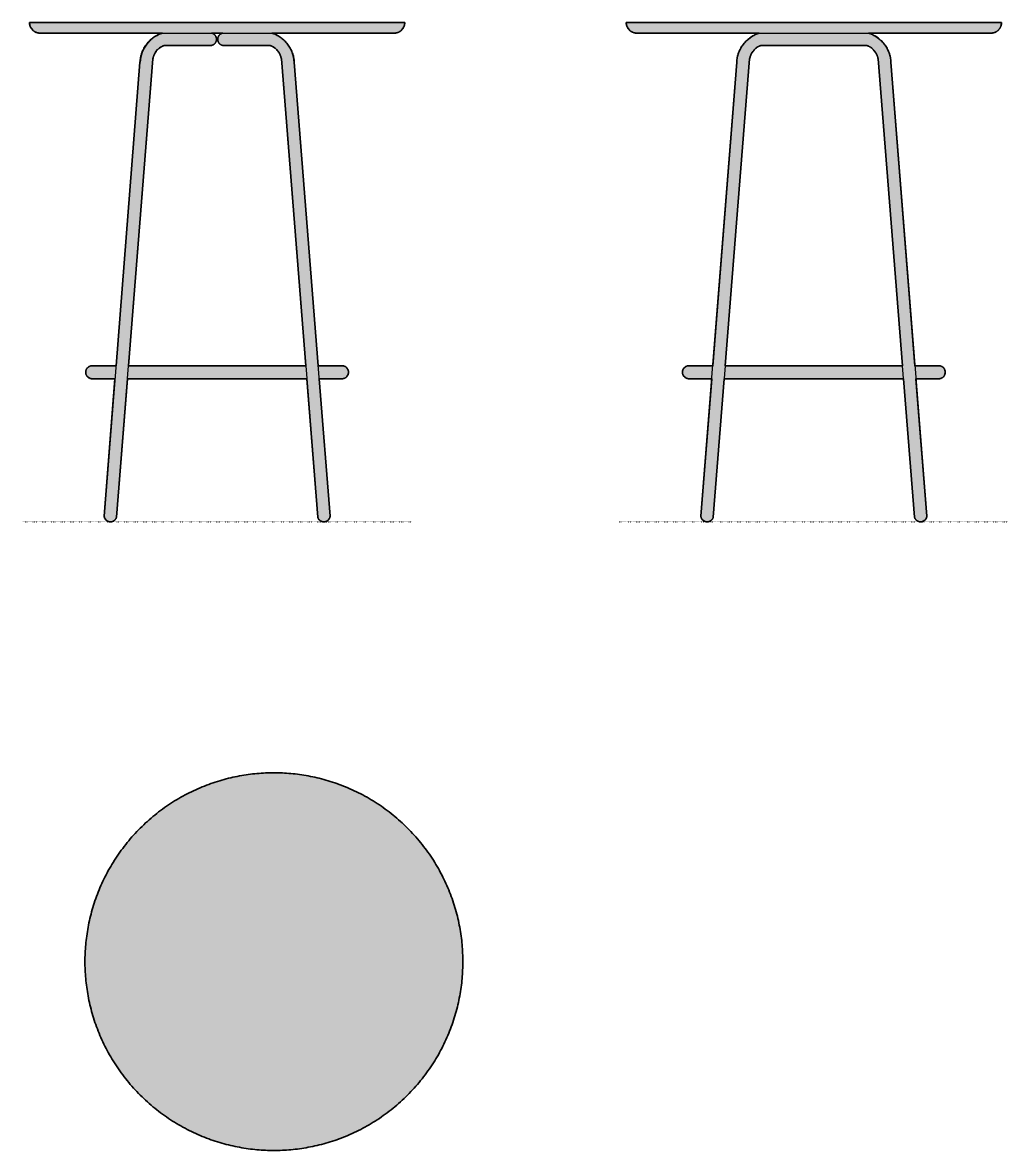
# Model space of a CAD drawing. Header units: millimetres. Extents: x 0 to 1976, y -1261 to 1001.
import ezdxf

# ---------------------------------------------------------------- set-up
doc = ezdxf.new("R2010")
doc.units = ezdxf.units.MM
doc.linetypes.add('Dots', pattern=[1, 0, -1])
doc.layers.add('Blocks', color=7, linetype='Continuous')
doc.layers.add('Blocks$Fill', color=7, linetype='Continuous', true_color=0xffffff)
for name, color, linetype, lineweight, true_color in [('Blocks$Inner', 7, 'Continuous', 25, 0x007f00), ('Blocks$Outline', 7, 'Continuous', 35, 0xff3f3f), ('Groud', 7, 'Dots', 25, 0x243775)]:
    doc.layers.add(name, color=color, linetype=linetype, lineweight=lineweight, true_color=true_color)

# ---------------------------------------------------------------- blocks, each defined once
blk = doc.blocks.new('Nest High Round Table Top')
at = {"layer": 'Blocks$Fill'}
blk.add_hatch(color=256, dxfattribs=at).paths.add_polyline_path([(955.3, -45.7), (955.2, -37.3), (954.9, -28.8), (954.5, -20.2), (953.8, -11.6), (952.9, -3), (951.8, 5.7), (950.5, 14.5), (949, 23.3), (947.3, 32.1), (945.3, 40.9), (943.1, 49.7), (940.7, 58.5), (938.1, 67.4), (935.2, 76.2), (932.1, 85), (928.7, 93.7), (925.1, 102.5), (921.3, 111.1), (917.3, 119.7), (913, 128.3), (908.5, 136.7), (903.8, 145.1), (898.8, 153.4), (893.6, 161.6), (888.2, 169.6), (882.5, 177.6), (876.7, 185.4), (870.6, 193), (864.4, 200.6), (857.9, 207.9), (851.2, 215.1), (844.4, 222.1), (837.4, 229), (830.2, 235.6), (822.8, 242.1), (815.3, 248.4), (807.6, 254.4), (799.8, 260.3), (791.9, 265.9), (783.8, 271.3), (775.7, 276.5), (767.4, 281.5), (759, 286.2), (750.5, 290.7), (742, 295), (733.4, 299.1), (724.7, 302.9), (716, 306.5), (707.3, 309.8), (698.5, 312.9), (689.6, 315.8), (680.8, 318.4), (672, 320.8), (663.1, 323), (654.3, 325), (645.5, 326.7), (636.7, 328.2), (628, 329.5), (619.3, 330.6), (610.6, 331.5), (602, 332.2), (593.5, 332.7), (585, 333), (576.6, 333), (568.2, 333), (559.7, 332.7), (551.2, 332.2), (542.6, 331.5), (533.9, 330.6), (525.2, 329.5), (516.5, 328.2), (507.7, 326.7), (498.9, 325), (490.1, 323), (481.2, 320.8), (472.4, 318.4), (463.6, 315.8), (454.8, 312.9), (446, 309.8), (437.2, 306.5), (428.5, 302.9), (419.8, 299.1), (411.2, 295), (402.7, 290.7), (394.2, 286.2), (385.8, 281.5), (377.6, 276.5), (369.4, 271.3), (361.3, 265.9), (353.4, 260.3), (345.6, 254.4), (337.9, 248.4), (330.4, 242.1), (323, 235.6), (315.9, 229), (308.8, 222.1), (302, 215.1), (295.3, 207.9), (288.9, 200.6), (282.6, 193), (276.5, 185.4), (270.7, 177.6), (265.1, 169.6), (259.6, 161.6), (254.4, 153.4), (249.5, 145.1), (244.7, 136.7), (240.2, 128.3), (235.9, 119.7), (231.9, 111.1), (228.1, 102.5), (224.5, 93.7), (221.2, 85), (218, 76.2), (215.2, 67.4), (212.5, 58.5), (210.1, 49.7), (207.9, 40.9), (206, 32.1), (204.2, 23.3), (202.7, 14.5), (201.4, 5.7), (200.3, -3), (199.4, -11.6), (198.8, -20.2), (198.3, -28.8), (198, -37.3), (197.9, -45.7), (198, -54.1), (198.3, -62.5), (198.8, -71.1), (199.4, -79.7), (200.3, -88.3), (201.4, -97), (202.7, -105.8), (204.2, -114.6), (206, -123.4), (207.9, -132.2), (210.1, -141), (212.5, -149.9), (215.2, -158.7), (218, -167.5), (221.2, -176.3), (224.5, -185.1), (228.1, -193.8), (231.9, -202.4), (235.9, -211.1), (240.2, -219.6), (244.7, -228.1), (249.5, -236.4), (254.4, -244.7), (259.6, -252.9), (265.1, -260.9), (270.7, -268.9), (276.5, -276.7), (282.6, -284.4), (288.9, -291.9), (295.3, -299.2), (302, -306.4), (308.8, -313.4), (315.9, -320.3), (323, -326.9), (330.4, -333.4), (337.9, -339.7), (345.6, -345.7), (353.4, -351.6), (361.3, -357.2), (369.4, -362.6), (377.6, -367.8), (385.8, -372.8), (394.2, -377.5), (402.7, -382.1), (411.2, -386.3), (419.8, -390.4), (428.5, -394.2), (437.2, -397.8), (446, -401.1), (454.8, -404.2), (463.6, -407.1), (472.4, -409.7), (481.2, -412.2), (490.1, -414.3), (498.9, -416.3), (507.7, -418), (516.5, -419.6), (525.2, -420.9), (533.9, -421.9), (542.6, -422.8), (551.2, -423.5), (559.7, -424), (568.2, -424.3), (576.6, -424.4), (585, -424.3), (593.5, -424), (602, -423.5), (610.6, -422.8), (619.3, -421.9), (628, -420.9), (636.7, -419.6), (645.5, -418), (654.3, -416.3), (663.1, -414.3), (672, -412.2), (680.8, -409.7), (689.6, -407.1), (698.5, -404.2), (707.3, -401.1), (716, -397.8), (724.7, -394.2), (733.4, -390.4), (742, -386.3), (750.5, -382.1), (759, -377.5), (767.4, -372.8), (775.7, -367.8), (783.8, -362.6), (791.9, -357.2), (799.8, -351.6), (807.6, -345.7), (815.3, -339.7), (822.8, -333.4), (830.2, -326.9), (837.4, -320.3), (844.4, -313.4), (851.2, -306.4), (857.9, -299.2), (864.4, -291.9), (870.6, -284.4), (876.7, -276.7), (882.5, -268.9), (888.2, -260.9), (893.6, -252.9), (898.8, -244.7), (903.8, -236.4), (908.5, -228.1), (913, -219.6), (917.3, -211.1), (921.3, -202.4), (925.1, -193.8), (928.7, -185.1), (932.1, -176.3), (935.2, -167.5), (938.1, -158.7), (940.7, -149.9), (943.1, -141), (945.3, -132.2), (947.3, -123.4), (949, -114.6), (950.5, -105.8), (951.8, -97), (952.9, -88.3), (953.8, -79.7), (954.5, -71.1), (954.9, -62.5), (955.2, -54.1)], flags=0)
at = {"layer": 'Blocks$Inner'}
blk.add_rational_spline([(955.3, -45.7), (955.3, 333), (576.6, 333), (197.9, 333), (197.9, -45.7), (197.9, -424.4), (576.6, -424.4), (955.3, -424.4), (955.3, -45.7)], [1, 0.707106781187, 1, 0.707106781187, 1, 0.707106781187, 1, 0.707106781187, 1], degree=2, knots=[0, 0, 0, 594.86488, 594.86488, 1189.72976, 1189.72976, 1784.59464, 1784.59464, 2379.45952, 2379.45952, 2379.45952], dxfattribs=at)
at = {"layer": 'Blocks$Outline'}
blk.add_rational_spline([(955.3, -45.7), (955.3, 333), (576.6, 333), (197.9, 333), (197.9, -45.7), (197.9, -424.4), (576.6, -424.4), (955.3, -424.4), (955.3, -45.7)], [1, 0.707106781187, 1, 0.707106781187, 1, 0.707106781187, 1, 0.707106781187, 1], degree=2, knots=[0, 0, 0, 594.86488, 594.86488, 1189.72976, 1189.72976, 1784.59464, 1784.59464, 2379.45952, 2379.45952, 2379.45952], dxfattribs=at)
blk = doc.blocks.new('Nest High Round Table Side')
at = {"layer": 'Blocks$Fill'}
h = blk.add_hatch(color=256, dxfattribs=at)
h.paths.add_polyline_path([(163.5, 11.1), (163.5, 10.9), (163.5, 10.6), (163.6, 10.4), (163.6, 10.1), (163.7, 9.9), (163.7, 9.6), (163.8, 9.4), (163.9, 9.1), (163.9, 8.9), (164, 8.6), (164.1, 8.3), (164.2, 8.1), (164.3, 7.8), (164.4, 7.6), (164.5, 7.3), (164.6, 7.1), (164.8, 6.8), (164.9, 6.6), (165, 6.4), (165.2, 6.1), (165.3, 5.9), (165.5, 5.6), (165.6, 5.4), (165.8, 5.2), (166, 4.9), (166.1, 4.7), (166.3, 4.5), (166.5, 4.3), (166.7, 4.1), (166.9, 3.9), (167.1, 3.7), (167.3, 3.5), (167.5, 3.3), (167.7, 3.1), (167.9, 2.9), (168.2, 2.7), (168.4, 2.5), (168.6, 2.4), (168.8, 2.2), (169.1, 2.1), (169.3, 1.9), (169.6, 1.8), (169.8, 1.6), (170, 1.5), (170.3, 1.3), (170.5, 1.2), (170.8, 1.1), (171, 1), (171.3, 0.9), (171.6, 0.8), (171.8, 0.7), (172.1, 0.6), (172.3, 0.5), (172.6, 0.4), (172.8, 0.4), (173.1, 0.3), (173.4, 0.3), (173.6, 0.2), (173.9, 0.2), (174.1, 0.1), (174.4, 0.1), (174.6, 0), (174.9, 0), (175.1, 0), (175.4, 0), (175.7, 0), (175.9, 0), (176.2, 0), (176.4, 0), (176.7, 0), (177, 0), (177.2, 0), (177.5, 0.1), (177.7, 0.1), (178, 0.1), (178.3, 0.2), (178.6, 0.2), (178.8, 0.3), (179.1, 0.3), (179.4, 0.4), (179.6, 0.5), (179.9, 0.6), (180.1, 0.7), (180.4, 0.7), (180.7, 0.8), (180.9, 0.9), (181.2, 1.1), (181.4, 1.2), (181.7, 1.3), (182, 1.4), (182.2, 1.6), (182.5, 1.7), (182.7, 1.9), (182.9, 2), (183.2, 2.2), (183.4, 2.3), (183.6, 2.5), (183.9, 2.7), (184.1, 2.8), (184.3, 3), (184.5, 3.2), (184.7, 3.4), (184.9, 3.6), (185.1, 3.8), (185.3, 4), (185.5, 4.2), (185.7, 4.4), (185.9, 4.6), (186.1, 4.9), (186.2, 5.1), (186.4, 5.3), (186.5, 5.5), (186.7, 5.8), (186.8, 6), (187, 6.2), (187.1, 6.5), (187.2, 6.7), (187.4, 6.9), (187.5, 7.2), (187.6, 7.4), (187.7, 7.7), (187.8, 7.9), (187.9, 8.2), (188, 8.4), (188.1, 8.6), (188.2, 8.9), (188.2, 9.1), (188.3, 9.4), (210.3, 287), (389.9, 287), (569.5, 287), (591.5, 9.4), (591.5, 9.1), (591.6, 8.9), (591.7, 8.6), (591.8, 8.4), (591.9, 8.2), (592, 7.9), (592.1, 7.7), (592.2, 7.4), (592.3, 7.2), (592.4, 6.9), (592.5, 6.7), (592.6, 6.5), (592.8, 6.2), (592.9, 6), (593.1, 5.8), (593.2, 5.5), (593.4, 5.3), (593.5, 5.1), (593.7, 4.9), (593.9, 4.6), (594.1, 4.4), (594.2, 4.2), (594.4, 4), (594.6, 3.8), (594.8, 3.6), (595, 3.4), (595.2, 3.2), (595.5, 3), (595.7, 2.8), (595.9, 2.7), (596.1, 2.5), (596.4, 2.3), (596.6, 2.2), (596.8, 2), (597.1, 1.9), (597.3, 1.7), (597.6, 1.6), (597.8, 1.4), (598.1, 1.3), (598.3, 1.2), (598.6, 1.1), (598.8, 0.9), (599.1, 0.8), (599.4, 0.7), (599.6, 0.7), (599.9, 0.6), (600.1, 0.5), (600.4, 0.4), (600.7, 0.3), (600.9, 0.3), (601.2, 0.2), (601.5, 0.2), (601.7, 0.1), (602, 0.1), (602.3, 0.1), (602.5, 0), (602.8, 0), (603.1, 0), (603.3, 0), (603.6, 0), (603.9, 0), (604.1, 0), (604.4, 0), (604.6, 0), (604.9, 0), (605.1, 0), (605.4, 0.1), (605.6, 0.1), (605.9, 0.2), (606.1, 0.2), (606.4, 0.3), (606.7, 0.3), (606.9, 0.4), (607.2, 0.4), (607.4, 0.5), (607.7, 0.6), (608, 0.7), (608.2, 0.8), (608.5, 0.9), (608.7, 1), (609, 1.1), (609.2, 1.2), (609.5, 1.3), (609.7, 1.5), (610, 1.6), (610.2, 1.8), (610.5, 1.9), (610.7, 2.1), (610.9, 2.2), (611.2, 2.4), (611.4, 2.5), (611.6, 2.7), (611.8, 2.9), (612, 3.1), (612.3, 3.3), (612.5, 3.5), (612.7, 3.7), (612.9, 3.9), (613.1, 4.1), (613.3, 4.3), (613.4, 4.5), (613.6, 4.7), (613.8, 4.9), (614, 5.2), (614.1, 5.4), (614.3, 5.6), (614.4, 5.9), (614.6, 6.1), (614.7, 6.4), (614.9, 6.6), (615, 6.8), (615.1, 7.1), (615.2, 7.3), (615.3, 7.6), (615.5, 7.8), (615.6, 8.1), (615.6, 8.3), (615.7, 8.6), (615.8, 8.9), (615.9, 9.1), (616, 9.4), (616, 9.6), (616.1, 9.9), (616.1, 10.1), (616.2, 10.4), (616.2, 10.6), (616.3, 10.9), (616.3, 11.1), (594.5, 287), (642, 287), (642.3, 287.1), (642.6, 287.1), (642.8, 287.2), (643.1, 287.2), (643.4, 287.3), (643.6, 287.4), (643.9, 287.4), (644.2, 287.5), (644.4, 287.6), (644.7, 287.7), (645, 287.8), (645.2, 287.9), (645.5, 288), (645.8, 288.1), (646, 288.3), (646.3, 288.4), (646.6, 288.5), (646.8, 288.7), (647.1, 288.8), (647.3, 289), (647.6, 289.2), (647.8, 289.3), (648.1, 289.5), (648.3, 289.7), (648.5, 289.9), (648.8, 290.1), (649, 290.3), (649.2, 290.5), (649.4, 290.7), (649.6, 290.9), (649.8, 291.1), (650, 291.4), (650.2, 291.6), (650.4, 291.8), (650.6, 292.1), (650.8, 292.3), (651, 292.6), (651.1, 292.8), (651.3, 293.1), (651.5, 293.3), (651.6, 293.6), (651.8, 293.9), (651.9, 294.1), (652, 294.4), (652.1, 294.7), (652.3, 294.9), (652.4, 295.2), (652.5, 295.5), (652.6, 295.8), (652.7, 296), (652.7, 296.3), (652.8, 296.6), (652.9, 296.9), (652.9, 297.2), (653, 297.4), (653.1, 297.7), (653.1, 298), (653.1, 298.3), (653.2, 298.5), (653.2, 298.8), (653.2, 299.1), (653.2, 299.4), (653.2, 299.6), (653.2, 299.9), (653.2, 300.2), (653.2, 300.4), (653.2, 300.7), (653.2, 301), (653.2, 301.3), (653.1, 301.5), (653.1, 301.8), (653.1, 302.1), (653, 302.4), (652.9, 302.6), (652.9, 302.9), (652.8, 303.2), (652.7, 303.5), (652.7, 303.8), (652.6, 304), (652.5, 304.3), (652.4, 304.6), (652.3, 304.9), (652.1, 305.1), (652, 305.4), (651.9, 305.7), (651.8, 305.9), (651.6, 306.2), (651.5, 306.5), (651.3, 306.7), (651.1, 307), (651, 307.2), (650.8, 307.5), (650.6, 307.7), (650.4, 308), (650.2, 308.2), (650, 308.4), (649.8, 308.7), (649.6, 308.9), (649.4, 309.1), (649.2, 309.3), (649, 309.5), (648.8, 309.7), (648.5, 309.9), (648.3, 310.1), (648.1, 310.3), (647.8, 310.5), (647.6, 310.6), (647.3, 310.8), (647.1, 311), (646.8, 311.1), (646.6, 311.3), (646.3, 311.4), (646, 311.5), (645.8, 311.7), (645.5, 311.8), (645.2, 311.9), (645, 312), (644.7, 312.1), (644.4, 312.2), (644.2, 312.3), (643.9, 312.4), (643.6, 312.4), (643.4, 312.5), (643.1, 312.6), (642.8, 312.6), (642.6, 312.7), (642.3, 312.7), (642, 312.8), (592.5, 312.8), (544.4, 921.9), (544.4, 923), (544.3, 924.2), (544.1, 925.3), (544, 926.5), (543.9, 927.7), (543.7, 928.8), (543.5, 930), (543.2, 931.2), (543, 932.3), (542.7, 933.5), (542.4, 934.7), (542.1, 935.9), (541.8, 937), (541.4, 938.2), (541, 939.4), (540.6, 940.5), (540.2, 941.7), (539.7, 942.8), (539.3, 944), (538.8, 945.1), (538.2, 946.2), (537.7, 947.3), (537.1, 948.5), (536.5, 949.6), (535.9, 950.6), (535.3, 951.7), (534.6, 952.8), (533.9, 953.9), (533.2, 954.9), (532.5, 955.9), (531.8, 957), (531, 958), (530.2, 959), (529.4, 959.9), (528.6, 960.9), (527.8, 961.8), (526.9, 962.7), (526, 963.6), (525.1, 964.5), (524.2, 965.4), (523.3, 966.3), (522.4, 967.1), (521.4, 967.9), (520.5, 968.7), (519.5, 969.5), (518.5, 970.2), (517.5, 970.9), (516.5, 971.6), (515.5, 972.3), (514.5, 973), (513.4, 973.6), (512.4, 974.3), (511.3, 974.9), (510.3, 975.4), (509.2, 976), (508.1, 976.5), (507, 977), (506, 977.5), (504.9, 978), (503.8, 978.4), (502.7, 978.8), (501.6, 979.2), (500.5, 979.6), (499.4, 980), (743.8, 980), (744.3, 980), (744.9, 980), (745.4, 980), (745.9, 980), (746.4, 980), (747, 980.1), (747.5, 980.1), (748, 980.2), (748.6, 980.3), (749.1, 980.4), (749.6, 980.5), (750.1, 980.6), (750.7, 980.8), (751.2, 980.9), (751.7, 981.1), (752.2, 981.3), (752.7, 981.5), (753.2, 981.7), (753.7, 981.9), (754.2, 982.2), (754.7, 982.4), (755.1, 982.7), (755.6, 982.9), (756.1, 983.2), (756.5, 983.5), (757, 983.8), (757.4, 984.1), (757.8, 984.4), (758.2, 984.8), (758.6, 985.1), (759, 985.5), (759.4, 985.8), (759.8, 986.2), (760.1, 986.6), (760.5, 986.9), (760.8, 987.3), (761.2, 987.7), (761.5, 988.2), (761.8, 988.6), (762.1, 989), (762.4, 989.5), (762.7, 989.9), (763, 990.4), (763.3, 990.9), (763.5, 991.3), (763.8, 991.8), (764, 992.3), (764.2, 992.8), (764.4, 993.3), (764.6, 993.8), (764.8, 994.3), (765, 994.8), (765.1, 995.3), (765.3, 995.9), (765.4, 996.4), (765.5, 996.9), (765.6, 997.4), (765.7, 998), (765.8, 998.5), (765.8, 999), (765.9, 999.5), (765.9, 1000.1), (765.9, 1000.6), (765.9, 1001.1), (389.9, 1001.1), (13.8, 1001.1), (13.8, 1000.6), (13.9, 1000.1), (13.9, 999.5), (13.9, 999), (14, 998.5), (14.1, 998), (14.2, 997.4), (14.3, 996.9), (14.4, 996.4), (14.5, 995.9), (14.6, 995.3), (14.8, 994.8), (15, 994.3), (15.1, 993.8), (15.3, 993.3), (15.5, 992.8), (15.8, 992.3), (16, 991.8), (16.2, 991.3), (16.5, 990.9), (16.8, 990.4), (17, 989.9), (17.3, 989.5), (17.6, 989), (17.9, 988.6), (18.3, 988.2), (18.6, 987.7), (18.9, 987.3), (19.3, 986.9), (19.6, 986.6), (20, 986.2), (20.4, 985.8), (20.8, 985.5), (21.1, 985.1), (21.5, 984.8), (22, 984.4), (22.4, 984.1), (22.8, 983.8), (23.3, 983.5), (23.7, 983.2), (24.2, 982.9), (24.6, 982.7), (25.1, 982.4), (25.6, 982.2), (26.1, 981.9), (26.6, 981.7), (27.1, 981.5), (27.6, 981.3), (28.1, 981.1), (28.6, 980.9), (29.1, 980.8), (29.6, 980.6), (30.2, 980.5), (30.7, 980.4), (31.2, 980.3), (31.7, 980.2), (32.3, 980.1), (32.8, 980.1), (33.3, 980), (33.9, 980), (34.4, 980), (34.9, 980), (35.4, 980), (36, 980), (280.4, 980), (279.3, 979.6), (278.2, 979.2), (277.1, 978.8), (276, 978.4), (274.9, 978), (273.8, 977.5), (272.7, 977), (271.6, 976.5), (270.6, 976), (269.5, 975.4), (268.4, 974.9), (267.4, 974.3), (266.3, 973.6), (265.3, 973), (264.3, 972.3), (263.3, 971.6), (262.3, 970.9), (261.3, 970.2), (260.3, 969.5), (259.3, 968.7), (258.3, 967.9), (257.4, 967.1), (256.4, 966.3), (255.5, 965.4), (254.6, 964.5), (253.7, 963.6), (252.9, 962.7), (252, 961.8), (251.2, 960.9), (250.3, 959.9), (249.5, 959), (248.8, 958), (248, 957), (247.3, 955.9), (246.5, 954.9), (245.8, 953.9), (245.2, 952.8), (244.5, 951.7), (243.9, 950.6), (243.2, 949.6), (242.7, 948.5), (242.1, 947.3), (241.5, 946.2), (241, 945.1), (240.5, 944), (240, 942.8), (239.6, 941.7), (239.1, 940.5), (238.7, 939.4), (238.3, 938.2), (238, 937), (237.6, 935.9), (237.3, 934.7), (237, 933.5), (236.8, 932.3), (236.5, 931.2), (236.3, 930), (236.1, 928.8), (235.9, 927.7), (235.8, 926.5), (235.6, 925.3), (235.5, 924.2), (235.4, 923), (235.3, 921.9), (187.3, 312.8), (137.7, 312.8), (137.5, 312.7), (137.2, 312.7), (136.9, 312.6), (136.7, 312.6), (136.4, 312.5), (136.1, 312.4), (135.9, 312.4), (135.6, 312.3), (135.3, 312.2), (135.1, 312.1), (134.8, 312), (134.5, 311.9), (134.3, 311.8), (134, 311.7), (133.7, 311.5), (133.5, 311.4), (133.2, 311.3), (133, 311.1), (132.7, 311), (132.4, 310.8), (132.2, 310.6), (132, 310.5), (131.7, 310.3), (131.5, 310.1), (131.2, 309.9), (131, 309.7), (130.8, 309.5), (130.6, 309.3), (130.3, 309.1), (130.1, 308.9), (129.9, 308.7), (129.7, 308.4), (129.5, 308.2), (129.3, 308), (129.1, 307.7), (129, 307.5), (128.8, 307.2), (128.6, 307), (128.5, 306.7), (128.3, 306.5), (128.2, 306.2), (128, 305.9), (127.9, 305.7), (127.7, 305.4), (127.6, 305.1), (127.5, 304.9), (127.4, 304.6), (127.3, 304.3), (127.2, 304), (127.1, 303.8), (127, 303.5), (127, 303.2), (126.9, 302.9), (126.8, 302.6), (126.8, 302.4), (126.7, 302.1), (126.7, 301.8), (126.6, 301.5), (126.6, 301.3), (126.6, 301), (126.6, 300.7), (126.5, 300.4), (126.5, 300.2), (126.5, 299.9), (126.5, 299.6), (126.5, 299.4), (126.6, 299.1), (126.6, 298.8), (126.6, 298.5), (126.6, 298.3), (126.7, 298), (126.7, 297.7), (126.8, 297.4), (126.8, 297.2), (126.9, 296.9), (127, 296.6), (127, 296.3), (127.1, 296), (127.2, 295.8), (127.3, 295.5), (127.4, 295.2), (127.5, 294.9), (127.6, 294.7), (127.7, 294.4), (127.9, 294.1), (128, 293.9), (128.2, 293.6), (128.3, 293.3), (128.5, 293.1), (128.6, 292.8), (128.8, 292.6), (129, 292.3), (129.1, 292.1), (129.3, 291.8), (129.5, 291.6), (129.7, 291.4), (129.9, 291.1), (130.1, 290.9), (130.3, 290.7), (130.6, 290.5), (130.8, 290.3), (131, 290.1), (131.2, 289.9), (131.5, 289.7), (131.7, 289.5), (132, 289.3), (132.2, 289.2), (132.4, 289), (132.7, 288.8), (133, 288.7), (133.2, 288.5), (133.5, 288.4), (133.7, 288.3), (134, 288.1), (134.3, 288), (134.5, 287.9), (134.8, 287.8), (135.1, 287.7), (135.3, 287.6), (135.6, 287.5), (135.9, 287.4), (136.1, 287.4), (136.4, 287.3), (136.7, 287.2), (136.9, 287.2), (137.2, 287.1), (137.5, 287.1), (137.7, 287), (185.2, 287)], flags=0)
h.paths.add_polyline_path([(389.9, 312.8), (212.3, 312.8), (261.2, 928.7), (261.4, 929.7), (261.6, 930.7), (261.9, 931.7), (262.2, 932.7), (262.5, 933.6), (262.9, 934.6), (263.2, 935.6), (263.7, 936.5), (264.1, 937.5), (264.6, 938.4), (265.1, 939.3), (265.6, 940.2), (266.2, 941.1), (266.7, 942), (267.4, 942.9), (268, 943.7), (268.6, 944.5), (269.3, 945.3), (270, 946.1), (270.8, 946.9), (271.5, 947.6), (272.3, 948.3), (273.1, 949), (273.9, 949.7), (274.7, 950.3), (275.5, 950.9), (276.4, 951.5), (277.2, 952.1), (278.1, 952.6), (279, 953.1), (279.9, 953.6), (280.8, 954.1), (281.2, 954.2), (281.5, 954.3), (281.9, 954.5), (282.3, 954.6), (282.7, 954.7), (283.1, 954.8), (283.5, 954.9), (283.9, 954.9), (284.3, 955), (284.7, 955.1), (285.1, 955.1), (285.5, 955.1), (285.9, 955.2), (286.3, 955.2), (286.7, 955.2), (287.1, 955.2), (492.6, 955.2), (493, 955.2), (493.4, 955.2), (493.8, 955.2), (494.2, 955.1), (494.6, 955.1), (495.1, 955.1), (495.5, 955), (495.9, 954.9), (496.3, 954.9), (496.7, 954.8), (497.1, 954.7), (497.4, 954.6), (497.8, 954.5), (498.2, 954.3), (498.6, 954.2), (499, 954.1), (499.9, 953.6), (500.8, 953.1), (501.7, 952.6), (502.5, 952.1), (503.4, 951.5), (504.2, 950.9), (505.1, 950.3), (505.9, 949.7), (506.7, 949), (507.5, 948.3), (508.3, 947.6), (509, 946.9), (509.7, 946.1), (510.4, 945.3), (511.1, 944.5), (511.8, 943.7), (512.4, 942.9), (513, 942), (513.6, 941.1), (514.2, 940.2), (514.7, 939.3), (515.2, 938.4), (515.7, 937.5), (516.1, 936.5), (516.5, 935.6), (516.9, 934.6), (517.3, 933.6), (517.6, 932.7), (517.9, 931.7), (518.2, 930.7), (518.4, 929.7), (518.6, 928.7), (567.4, 312.8)], flags=0)
at = {"layer": 'Blocks$Inner'}
for p, q in [((492.6, 955.2), (287.1, 955.2)), ((261.2, 928.7), (188.3, 9.4)), ((591.5, 9.4), (518.6, 928.7)), ((163.5, 11.1), (235.3, 921.9)), ((544.4, 921.9), (616.3, 11.1)), ((137.7, 312.8), (187.3, 312.8)), ((642, 312.8), (592.4, 312.8)), ((185.3, 287), (137.7, 287)), ((594.5, 287), (642, 287))]:
    blk.add_line(p, q, dxfattribs=at)
for points in [[(765.9, 1001.1), (389.9, 1001.1), (13.8, 1001.1)], [(36, 980), (389.9, 980), (743.8, 980)], [(567.4, 312.8), (389.9, 312.8), (212.3, 312.8)], [(210.3, 287), (389.9, 287), (569.5, 287)]]:
    blk.add_lwpolyline(points, dxfattribs=at)
for centre, radius, start, end in [((35, 1001.1), 21.2, 179.9814, 272.6205), ((744.8, 1001.1), 21.2, 267.3795, 0.0186), ((296.3, 921.8), 35.8, 115.6884, 168.7732), ((286.6, 939.6), 15.6, 88.0867, 111.9837), ((493.1, 939.6), 15.6, 68.0163, 91.9133), ((483.4, 921.8), 35.8, 11.2268, 64.3116), ((640.3, 299.9), 13, 277.8893, 82.1107)]:
    blk.add_arc(centre, radius, start, end, dxfattribs=at)
at = {"layer": 'Blocks$Inner', "extrusion": (0, 0, -1)}
for centre, radius, start, end in [((-299.8, 918.4), 64.5, 3.0553, 72.4836), ((-480, 918.4), 64.5, 107.5164, 176.9447), ((-139.5, 299.9), 13, 277.8893, 82.1107), ((-176, 12.7), 12.7, 194.9488, 353.167), ((-603.7, 12.7), 12.7, 186.833, 345.0512)]:
    blk.add_arc(centre, radius, start, end, dxfattribs=at)
at = {"layer": 'Blocks$Outline'}
for points in [[(389.9, 1001.1), (13.8, 1001.1)], [(765.9, 1001.1), (389.9, 1001.1)], [(36, 980), (280.4, 980)], [(499.4, 980), (743.8, 980)], [(287.1, 955.2), (492.6, 955.2)], [(212.3, 312.8), (261.2, 928.7)], [(518.6, 928.7), (567.4, 312.8)], [(235.3, 921.9), (187.3, 312.8)], [(592.5, 312.8), (544.4, 921.9)], [(187.3, 312.8), (137.7, 312.8)], [(389.9, 312.8), (212.3, 312.8)], [(567.4, 312.8), (389.9, 312.8)], [(642, 312.8), (592.5, 312.8)], [(137.7, 287), (185.2, 287)], [(185.2, 287), (163.5, 11.1)], [(188.3, 9.4), (210.3, 287)], [(210.3, 287), (389.9, 287)], [(389.9, 287), (569.5, 287)], [(569.5, 287), (591.5, 9.4)], [(616.3, 11.1), (594.5, 287)], [(594.5, 287), (642, 287)]]:
    blk.add_lwpolyline(points, dxfattribs=at)
for points, weights, knots in [([(13.8, 1001.1), (13.8, 992.1), (20.4, 985.8), (26.9, 979.6), (36, 980)], [1, 0.919411527758, 1, 0.919411527758, 1], [0, 0, 0, 17.098778, 17.098778, 34.197557, 34.197557, 34.197557]), ([(743.8, 980), (752.8, 979.6), (759.4, 985.8), (765.9, 992.1), (765.9, 1001.1)], [1, 0.919411527758, 1, 0.919411527758, 1], [0, 0, 0, 17.098778, 17.098778, 34.197557, 34.197557, 34.197557]), ([(137.7, 312.8), (126.5, 311.2), (126.5, 299.9), (126.5, 288.6), (137.7, 287)], [1, 0.754075461825, 1, 0.754075461825, 1], [0, 0, 0, 18.609901, 18.609901, 37.219802, 37.219802, 37.219802]), ([(642, 287), (653.2, 288.6), (653.2, 299.9), (653.2, 311.2), (642, 312.8)], [1, 0.754075461825, 1, 0.754075461825, 1], [0, 0, 0, 18.609901, 18.609901, 37.219802, 37.219802, 37.219802]), ([(163.5, 11.1), (164.7, 0.7), (175.1, 0), (185.6, -0.7), (188.3, 9.4)], [1, 0.771018635791, 1, 0.771018635791, 1], [0, 0, 0, 17.511004, 17.511004, 35.022007, 35.022007, 35.022007]), ([(591.5, 9.4), (594.2, -0.7), (604.6, 0), (615.1, 0.7), (616.3, 11.1)], [1, 0.771018635791, 1, 0.771018635791, 1], [0, 0, 0, 17.511004, 17.511004, 35.022007, 35.022007, 35.022007])]:
    blk.add_rational_spline(points, weights, degree=2, knots=knots, dxfattribs=at)
for points, weights in [([(280.4, 980), (237.7, 966.5), (235.3, 921.9)], [1, 0.822003314947, 1]), ([(544.4, 921.9), (542, 966.5), (499.4, 980)], [1, 0.822003314947, 1]), ([(261.2, 928.7), (264.7, 946.3), (280.8, 954.1)], [1, 0.894604031891, 1]), ([(280.8, 954.1), (283.8, 955.3), (287.1, 955.2)], [1, 0.978334091097, 1]), ([(492.6, 955.2), (495.9, 955.3), (499, 954.1)], [1, 0.978334091097, 1]), ([(499, 954.1), (515.1, 946.3), (518.6, 928.7)], [1, 0.894604031891, 1])]:
    blk.add_rational_spline(points, weights, degree=2, dxfattribs=at)
blk = doc.blocks.new('Nest High Round Table Front')
at = {"layer": 'Blocks$Fill'}
h = blk.add_hatch(color=256, dxfattribs=at)
h.paths.add_polyline_path([(163.5, 11.1), (163.5, 10.9), (163.5, 10.6), (163.6, 10.4), (163.6, 10.1), (163.7, 9.9), (163.7, 9.6), (163.8, 9.4), (163.9, 9.1), (163.9, 8.9), (164, 8.6), (164.1, 8.3), (164.2, 8.1), (164.3, 7.8), (164.4, 7.6), (164.5, 7.3), (164.6, 7.1), (164.8, 6.8), (164.9, 6.6), (165, 6.4), (165.2, 6.1), (165.3, 5.9), (165.5, 5.6), (165.6, 5.4), (165.8, 5.2), (166, 4.9), (166.1, 4.7), (166.3, 4.5), (166.5, 4.3), (166.7, 4.1), (166.9, 3.9), (167.1, 3.7), (167.3, 3.5), (167.5, 3.3), (167.7, 3.1), (167.9, 2.9), (168.2, 2.7), (168.4, 2.5), (168.6, 2.4), (168.8, 2.2), (169.1, 2.1), (169.3, 1.9), (169.6, 1.8), (169.8, 1.6), (170, 1.5), (170.3, 1.3), (170.5, 1.2), (170.8, 1.1), (171, 1), (171.3, 0.9), (171.6, 0.8), (171.8, 0.7), (172.1, 0.6), (172.3, 0.5), (172.6, 0.4), (172.8, 0.4), (173.1, 0.3), (173.4, 0.3), (173.6, 0.2), (173.9, 0.2), (174.1, 0.1), (174.4, 0.1), (174.6, 0), (174.9, 0), (175.1, 0), (175.4, 0), (175.7, 0), (175.9, 0), (176.2, 0), (176.4, 0), (176.7, 0), (177, 0), (177.2, 0), (177.5, 0.1), (177.7, 0.1), (178, 0.1), (178.3, 0.2), (178.6, 0.2), (178.8, 0.3), (179.1, 0.3), (179.4, 0.4), (179.6, 0.5), (179.9, 0.6), (180.1, 0.7), (180.4, 0.7), (180.7, 0.8), (180.9, 0.9), (181.2, 1.1), (181.4, 1.2), (181.7, 1.3), (182, 1.4), (182.2, 1.6), (182.5, 1.7), (182.7, 1.9), (182.9, 2), (183.2, 2.2), (183.4, 2.3), (183.6, 2.5), (183.9, 2.7), (184.1, 2.8), (184.3, 3), (184.5, 3.2), (184.7, 3.4), (184.9, 3.6), (185.1, 3.8), (185.3, 4), (185.5, 4.2), (185.7, 4.4), (185.9, 4.6), (186.1, 4.9), (186.2, 5.1), (186.4, 5.3), (186.5, 5.5), (186.7, 5.8), (186.8, 6), (187, 6.2), (187.1, 6.5), (187.2, 6.7), (187.4, 6.9), (187.5, 7.2), (187.6, 7.4), (187.7, 7.7), (187.8, 7.9), (187.9, 8.2), (188, 8.4), (188.1, 8.6), (188.2, 8.9), (188.2, 9.1), (188.3, 9.4), (210.3, 287), (389.9, 287), (569.5, 287), (591.5, 9.4), (591.5, 9.1), (591.6, 8.9), (591.7, 8.6), (591.8, 8.4), (591.9, 8.2), (592, 7.9), (592.1, 7.7), (592.2, 7.4), (592.3, 7.2), (592.4, 6.9), (592.5, 6.7), (592.6, 6.5), (592.8, 6.2), (592.9, 6), (593.1, 5.8), (593.2, 5.5), (593.4, 5.3), (593.5, 5.1), (593.7, 4.9), (593.9, 4.6), (594.1, 4.4), (594.2, 4.2), (594.4, 4), (594.6, 3.8), (594.8, 3.6), (595, 3.4), (595.2, 3.2), (595.5, 3), (595.7, 2.8), (595.9, 2.7), (596.1, 2.5), (596.4, 2.3), (596.6, 2.2), (596.8, 2), (597.1, 1.9), (597.3, 1.7), (597.6, 1.6), (597.8, 1.4), (598.1, 1.3), (598.3, 1.2), (598.6, 1.1), (598.8, 0.9), (599.1, 0.8), (599.4, 0.7), (599.6, 0.7), (599.9, 0.6), (600.1, 0.5), (600.4, 0.4), (600.7, 0.3), (600.9, 0.3), (601.2, 0.2), (601.5, 0.2), (601.7, 0.1), (602, 0.1), (602.3, 0.1), (602.5, 0), (602.8, 0), (603.1, 0), (603.3, 0), (603.6, 0), (603.9, 0), (604.1, 0), (604.4, 0), (604.6, 0), (604.9, 0), (605.1, 0), (605.4, 0.1), (605.6, 0.1), (605.9, 0.2), (606.1, 0.2), (606.4, 0.3), (606.7, 0.3), (606.9, 0.4), (607.2, 0.4), (607.4, 0.5), (607.7, 0.6), (608, 0.7), (608.2, 0.8), (608.5, 0.9), (608.7, 1), (609, 1.1), (609.2, 1.2), (609.5, 1.3), (609.7, 1.5), (610, 1.6), (610.2, 1.8), (610.5, 1.9), (610.7, 2.1), (610.9, 2.2), (611.2, 2.4), (611.4, 2.5), (611.6, 2.7), (611.8, 2.9), (612, 3.1), (612.3, 3.3), (612.5, 3.5), (612.7, 3.7), (612.9, 3.9), (613.1, 4.1), (613.3, 4.3), (613.4, 4.5), (613.6, 4.7), (613.8, 4.9), (614, 5.2), (614.1, 5.4), (614.3, 5.6), (614.4, 5.9), (614.6, 6.1), (614.7, 6.4), (614.9, 6.6), (615, 6.8), (615.1, 7.1), (615.2, 7.3), (615.3, 7.6), (615.5, 7.8), (615.6, 8.1), (615.6, 8.3), (615.7, 8.6), (615.8, 8.9), (615.9, 9.1), (616, 9.4), (616, 9.6), (616.1, 9.9), (616.1, 10.1), (616.2, 10.4), (616.2, 10.6), (616.3, 10.9), (616.3, 11.1), (594.5, 287), (642, 287), (642.3, 287.1), (642.6, 287.1), (642.8, 287.2), (643.1, 287.2), (643.4, 287.3), (643.6, 287.4), (643.9, 287.4), (644.2, 287.5), (644.4, 287.6), (644.7, 287.7), (645, 287.8), (645.2, 287.9), (645.5, 288), (645.8, 288.1), (646, 288.3), (646.3, 288.4), (646.6, 288.5), (646.8, 288.7), (647.1, 288.8), (647.3, 289), (647.6, 289.2), (647.8, 289.3), (648.1, 289.5), (648.3, 289.7), (648.5, 289.9), (648.8, 290.1), (649, 290.3), (649.2, 290.5), (649.4, 290.7), (649.6, 290.9), (649.8, 291.1), (650, 291.4), (650.2, 291.6), (650.4, 291.8), (650.6, 292.1), (650.8, 292.3), (651, 292.6), (651.1, 292.8), (651.3, 293.1), (651.5, 293.3), (651.6, 293.6), (651.8, 293.9), (651.9, 294.1), (652, 294.4), (652.1, 294.7), (652.3, 294.9), (652.4, 295.2), (652.5, 295.5), (652.6, 295.8), (652.7, 296), (652.7, 296.3), (652.8, 296.6), (652.9, 296.9), (652.9, 297.2), (653, 297.4), (653.1, 297.7), (653.1, 298), (653.1, 298.3), (653.2, 298.5), (653.2, 298.8), (653.2, 299.1), (653.2, 299.4), (653.2, 299.6), (653.2, 299.9), (653.2, 300.2), (653.2, 300.4), (653.2, 300.7), (653.2, 301), (653.2, 301.3), (653.1, 301.5), (653.1, 301.8), (653.1, 302.1), (653, 302.4), (652.9, 302.6), (652.9, 302.9), (652.8, 303.2), (652.7, 303.5), (652.7, 303.8), (652.6, 304), (652.5, 304.3), (652.4, 304.6), (652.3, 304.9), (652.1, 305.1), (652, 305.4), (651.9, 305.7), (651.8, 305.9), (651.6, 306.2), (651.5, 306.5), (651.3, 306.7), (651.1, 307), (651, 307.2), (650.8, 307.5), (650.6, 307.7), (650.4, 308), (650.2, 308.2), (650, 308.4), (649.8, 308.7), (649.6, 308.9), (649.4, 309.1), (649.2, 309.3), (649, 309.5), (648.8, 309.7), (648.5, 309.9), (648.3, 310.1), (648.1, 310.3), (647.8, 310.5), (647.6, 310.6), (647.3, 310.8), (647.1, 311), (646.8, 311.1), (646.6, 311.3), (646.3, 311.4), (646, 311.5), (645.8, 311.7), (645.5, 311.8), (645.2, 311.9), (645, 312), (644.7, 312.1), (644.4, 312.2), (644.2, 312.3), (643.9, 312.4), (643.6, 312.4), (643.4, 312.5), (643.1, 312.6), (642.8, 312.6), (642.6, 312.7), (642.3, 312.7), (642, 312.8), (592.5, 312.8), (544.4, 921.9), (544.4, 923), (544.3, 924.2), (544.1, 925.3), (544, 926.5), (543.9, 927.7), (543.7, 928.8), (543.5, 930), (543.2, 931.2), (543, 932.3), (542.7, 933.5), (542.4, 934.7), (542.1, 935.9), (541.8, 937), (541.4, 938.2), (541, 939.4), (540.6, 940.5), (540.2, 941.7), (539.7, 942.8), (539.3, 944), (538.8, 945.1), (538.2, 946.2), (537.7, 947.3), (537.1, 948.5), (536.5, 949.6), (535.9, 950.6), (535.3, 951.7), (534.6, 952.8), (533.9, 953.9), (533.2, 954.9), (532.5, 955.9), (531.8, 957), (531, 958), (530.2, 959), (529.4, 959.9), (528.6, 960.9), (527.8, 961.8), (526.9, 962.7), (526, 963.6), (525.1, 964.5), (524.2, 965.4), (523.3, 966.3), (522.4, 967.1), (521.4, 967.9), (520.5, 968.7), (519.5, 969.5), (518.5, 970.2), (517.5, 970.9), (516.5, 971.6), (515.5, 972.3), (514.5, 973), (513.4, 973.6), (512.4, 974.3), (511.3, 974.9), (510.3, 975.4), (509.2, 976), (508.1, 976.5), (507, 977), (506, 977.5), (504.9, 978), (503.8, 978.4), (502.7, 978.8), (501.6, 979.2), (500.5, 979.6), (499.4, 980), (743.8, 980), (744.3, 980), (744.9, 980), (745.4, 980), (745.9, 980), (746.4, 980), (747, 980.1), (747.5, 980.1), (748, 980.2), (748.6, 980.3), (749.1, 980.4), (749.6, 980.5), (750.1, 980.6), (750.7, 980.8), (751.2, 980.9), (751.7, 981.1), (752.2, 981.3), (752.7, 981.5), (753.2, 981.7), (753.7, 981.9), (754.2, 982.2), (754.7, 982.4), (755.1, 982.7), (755.6, 982.9), (756.1, 983.2), (756.5, 983.5), (757, 983.8), (757.4, 984.1), (757.8, 984.4), (758.2, 984.8), (758.6, 985.1), (759, 985.5), (759.4, 985.8), (759.8, 986.2), (760.1, 986.6), (760.5, 986.9), (760.8, 987.3), (761.2, 987.7), (761.5, 988.2), (761.8, 988.6), (762.1, 989), (762.4, 989.5), (762.7, 989.9), (763, 990.4), (763.3, 990.9), (763.5, 991.3), (763.8, 991.8), (764, 992.3), (764.2, 992.8), (764.4, 993.3), (764.6, 993.8), (764.8, 994.3), (765, 994.8), (765.1, 995.3), (765.3, 995.9), (765.4, 996.4), (765.5, 996.9), (765.6, 997.4), (765.7, 998), (765.8, 998.5), (765.8, 999), (765.9, 999.5), (765.9, 1000.1), (765.9, 1000.6), (765.9, 1001.1), (389.9, 1001.1), (13.8, 1001.1), (13.8, 1000.6), (13.9, 1000.1), (13.9, 999.5), (13.9, 999), (14, 998.5), (14.1, 998), (14.2, 997.4), (14.3, 996.9), (14.4, 996.4), (14.5, 995.9), (14.6, 995.3), (14.8, 994.8), (15, 994.3), (15.1, 993.8), (15.3, 993.3), (15.5, 992.8), (15.8, 992.3), (16, 991.8), (16.2, 991.3), (16.5, 990.9), (16.8, 990.4), (17, 989.9), (17.3, 989.5), (17.6, 989), (17.9, 988.6), (18.3, 988.2), (18.6, 987.7), (18.9, 987.3), (19.3, 986.9), (19.6, 986.6), (20, 986.2), (20.4, 985.8), (20.8, 985.5), (21.1, 985.1), (21.5, 984.8), (22, 984.4), (22.4, 984.1), (22.8, 983.8), (23.3, 983.5), (23.7, 983.2), (24.2, 982.9), (24.6, 982.7), (25.1, 982.4), (25.6, 982.2), (26.1, 981.9), (26.6, 981.7), (27.1, 981.5), (27.6, 981.3), (28.1, 981.1), (28.6, 980.9), (29.1, 980.8), (29.6, 980.6), (30.2, 980.5), (30.7, 980.4), (31.2, 980.3), (31.7, 980.2), (32.3, 980.1), (32.8, 980.1), (33.3, 980), (33.9, 980), (34.4, 980), (34.9, 980), (35.4, 980), (36, 980), (280.4, 980), (279.3, 979.6), (278.2, 979.2), (277.1, 978.8), (276, 978.4), (274.9, 978), (273.8, 977.5), (272.7, 977), (271.6, 976.5), (270.6, 976), (269.5, 975.4), (268.4, 974.9), (267.4, 974.3), (266.3, 973.6), (265.3, 973), (264.3, 972.3), (263.3, 971.6), (262.3, 970.9), (261.3, 970.2), (260.3, 969.5), (259.3, 968.7), (258.3, 967.9), (257.4, 967.1), (256.4, 966.3), (255.5, 965.4), (254.6, 964.5), (253.7, 963.6), (252.9, 962.7), (252, 961.8), (251.2, 960.9), (250.3, 959.9), (249.5, 959), (248.8, 958), (248, 957), (247.3, 955.9), (246.5, 954.9), (245.8, 953.9), (245.2, 952.8), (244.5, 951.7), (243.9, 950.6), (243.2, 949.6), (242.7, 948.5), (242.1, 947.3), (241.5, 946.2), (241, 945.1), (240.5, 944), (240, 942.8), (239.6, 941.7), (239.1, 940.5), (238.7, 939.4), (238.3, 938.2), (238, 937), (237.6, 935.9), (237.3, 934.7), (237, 933.5), (236.8, 932.3), (236.5, 931.2), (236.3, 930), (236.1, 928.8), (235.9, 927.7), (235.8, 926.5), (235.6, 925.3), (235.5, 924.2), (235.4, 923), (235.3, 921.9), (187.3, 312.8), (137.7, 312.8), (137.5, 312.7), (137.2, 312.7), (136.9, 312.6), (136.7, 312.6), (136.4, 312.5), (136.1, 312.4), (135.9, 312.4), (135.6, 312.3), (135.3, 312.2), (135.1, 312.1), (134.8, 312), (134.5, 311.9), (134.3, 311.8), (134, 311.7), (133.7, 311.5), (133.5, 311.4), (133.2, 311.3), (133, 311.1), (132.7, 311), (132.4, 310.8), (132.2, 310.6), (132, 310.5), (131.7, 310.3), (131.5, 310.1), (131.2, 309.9), (131, 309.7), (130.8, 309.5), (130.6, 309.3), (130.3, 309.1), (130.1, 308.9), (129.9, 308.7), (129.7, 308.4), (129.5, 308.2), (129.3, 308), (129.1, 307.7), (129, 307.5), (128.8, 307.2), (128.6, 307), (128.5, 306.7), (128.3, 306.5), (128.2, 306.2), (128, 305.9), (127.9, 305.7), (127.7, 305.4), (127.6, 305.1), (127.5, 304.9), (127.4, 304.6), (127.3, 304.3), (127.2, 304), (127.1, 303.8), (127, 303.5), (127, 303.2), (126.9, 302.9), (126.8, 302.6), (126.8, 302.4), (126.7, 302.1), (126.7, 301.8), (126.6, 301.5), (126.6, 301.3), (126.6, 301), (126.6, 300.7), (126.5, 300.4), (126.5, 300.2), (126.5, 299.9), (126.5, 299.6), (126.5, 299.4), (126.6, 299.1), (126.6, 298.8), (126.6, 298.5), (126.6, 298.3), (126.7, 298), (126.7, 297.7), (126.8, 297.4), (126.8, 297.2), (126.9, 296.9), (127, 296.6), (127, 296.3), (127.1, 296), (127.2, 295.8), (127.3, 295.5), (127.4, 295.2), (127.5, 294.9), (127.6, 294.7), (127.7, 294.4), (127.9, 294.1), (128, 293.9), (128.2, 293.6), (128.3, 293.3), (128.5, 293.1), (128.6, 292.8), (128.8, 292.6), (129, 292.3), (129.1, 292.1), (129.3, 291.8), (129.5, 291.6), (129.7, 291.4), (129.9, 291.1), (130.1, 290.9), (130.3, 290.7), (130.6, 290.5), (130.8, 290.3), (131, 290.1), (131.2, 289.9), (131.5, 289.7), (131.7, 289.5), (132, 289.3), (132.2, 289.2), (132.4, 289), (132.7, 288.8), (133, 288.7), (133.2, 288.5), (133.5, 288.4), (133.7, 288.3), (134, 288.1), (134.3, 288), (134.5, 287.9), (134.8, 287.8), (135.1, 287.7), (135.3, 287.6), (135.6, 287.5), (135.9, 287.4), (136.1, 287.4), (136.4, 287.3), (136.7, 287.2), (136.9, 287.2), (137.2, 287.1), (137.5, 287.1), (137.7, 287), (185.2, 287)], flags=0)
h.paths.add_polyline_path([(389.9, 312.8), (212.3, 312.8), (261.2, 928.7), (261.4, 929.7), (261.6, 930.7), (261.9, 931.7), (262.2, 932.7), (262.5, 933.6), (262.9, 934.6), (263.2, 935.6), (263.7, 936.5), (264.1, 937.5), (264.6, 938.4), (265.1, 939.3), (265.6, 940.2), (266.2, 941.1), (266.7, 942), (267.4, 942.9), (268, 943.7), (268.6, 944.5), (269.3, 945.3), (270, 946.1), (270.8, 946.9), (271.5, 947.6), (272.3, 948.3), (273.1, 949), (273.9, 949.7), (274.7, 950.3), (275.5, 950.9), (276.4, 951.5), (277.2, 952.1), (278.1, 952.6), (279, 953.1), (279.9, 953.6), (280.8, 954.1), (281.2, 954.2), (281.5, 954.3), (281.9, 954.5), (282.3, 954.6), (282.7, 954.7), (283.1, 954.8), (283.5, 954.9), (283.9, 954.9), (284.3, 955), (284.7, 955.1), (285.1, 955.1), (285.5, 955.1), (285.9, 955.2), (286.3, 955.2), (286.7, 955.2), (287.1, 955.2), (378.5, 955.2), (378.8, 955.2), (379, 955.3), (379.3, 955.4), (379.5, 955.4), (379.8, 955.5), (380, 955.6), (380.3, 955.7), (380.5, 955.8), (380.7, 955.8), (381, 956), (381.2, 956.1), (381.5, 956.2), (381.7, 956.3), (382, 956.4), (382.2, 956.5), (382.4, 956.7), (382.7, 956.8), (382.9, 957), (383.1, 957.1), (383.4, 957.3), (383.6, 957.4), (383.8, 957.6), (384, 957.8), (384.2, 958), (384.4, 958.2), (384.6, 958.3), (384.8, 958.5), (385, 958.7), (385.2, 958.9), (385.4, 959.1), (385.6, 959.4), (385.8, 959.6), (386, 959.8), (386.1, 960), (386.3, 960.2), (386.5, 960.5), (386.6, 960.7), (386.8, 960.9), (386.9, 961.2), (387.1, 961.4), (387.2, 961.7), (387.3, 961.9), (387.4, 962.2), (387.5, 962.4), (387.7, 962.7), (387.8, 962.9), (387.9, 963.2), (387.9, 963.4), (388, 963.7), (388.1, 964), (388.2, 964.2), (388.3, 964.5), (388.3, 964.7), (388.4, 965), (388.4, 965.3), (388.5, 965.5), (388.5, 965.8), (388.5, 966), (388.6, 966.3), (388.6, 966.6), (388.6, 966.8), (388.6, 967.1), (388.6, 967.3), (388.6, 967.6), (388.6, 967.8), (388.6, 968.1), (388.6, 968.3), (388.6, 968.6), (388.6, 968.8), (388.5, 969.1), (388.5, 969.3), (388.5, 969.6), (388.4, 969.9), (388.4, 970.1), (388.3, 970.4), (388.3, 970.6), (388.2, 970.9), (388.1, 971.2), (388, 971.4), (387.9, 971.7), (387.9, 971.9), (387.8, 972.2), (387.7, 972.5), (387.5, 972.7), (387.4, 973), (387.3, 973.2), (387.2, 973.5), (387.1, 973.7), (386.9, 973.9), (386.8, 974.2), (386.6, 974.4), (386.5, 974.7), (386.3, 974.9), (386.1, 975.1), (386, 975.3), (385.8, 975.6), (385.6, 975.8), (385.4, 976), (385.2, 976.2), (385, 976.4), (384.8, 976.6), (384.6, 976.8), (384.4, 977), (384.2, 977.2), (384, 977.4), (383.8, 977.5), (383.6, 977.7), (383.4, 977.9), (383.1, 978), (382.9, 978.2), (382.7, 978.3), (382.4, 978.5), (382.2, 978.6), (382, 978.7), (381.7, 978.9), (381.5, 979), (381.2, 979.1), (381, 979.2), (380.7, 979.3), (380.5, 979.4), (380.3, 979.5), (380, 979.6), (379.8, 979.7), (379.5, 979.7), (379.3, 979.8), (379, 979.9), (378.8, 979.9), (378.5, 980), (389.9, 980), (401.2, 980), (401, 979.9), (400.7, 979.9), (400.5, 979.8), (400.2, 979.7), (400, 979.7), (399.8, 979.6), (399.5, 979.5), (399.3, 979.4), (399, 979.3), (398.8, 979.2), (398.5, 979.1), (398.3, 979), (398, 978.9), (397.8, 978.7), (397.6, 978.6), (397.3, 978.5), (397.1, 978.3), (396.9, 978.2), (396.6, 978), (396.4, 977.9), (396.2, 977.7), (396, 977.5), (395.8, 977.4), (395.5, 977.2), (395.3, 977), (395.1, 976.8), (394.9, 976.6), (394.7, 976.4), (394.5, 976.2), (394.3, 976), (394.2, 975.8), (394, 975.6), (393.8, 975.3), (393.6, 975.1), (393.5, 974.9), (393.3, 974.7), (393.1, 974.4), (393, 974.2), (392.9, 973.9), (392.7, 973.7), (392.6, 973.5), (392.5, 973.2), (392.3, 973), (392.2, 972.7), (392.1, 972.5), (392, 972.2), (391.9, 971.9), (391.8, 971.7), (391.7, 971.4), (391.6, 971.2), (391.6, 970.9), (391.5, 970.6), (391.4, 970.4), (391.4, 970.1), (391.3, 969.9), (391.3, 969.6), (391.3, 969.3), (391.2, 969.1), (391.2, 968.8), (391.2, 968.6), (391.1, 968.3), (391.1, 968.1), (391.1, 967.8), (391.1, 967.6), (391.1, 967.3), (391.1, 967.1), (391.1, 966.8), (391.2, 966.6), (391.2, 966.3), (391.2, 966), (391.3, 965.8), (391.3, 965.5), (391.3, 965.3), (391.4, 965), (391.4, 964.7), (391.5, 964.5), (391.6, 964.2), (391.6, 964), (391.7, 963.7), (391.8, 963.4), (391.9, 963.2), (392, 962.9), (392.1, 962.7), (392.2, 962.4), (392.3, 962.2), (392.5, 961.9), (392.6, 961.7), (392.7, 961.4), (392.9, 961.2), (393, 960.9), (393.1, 960.7), (393.3, 960.5), (393.5, 960.2), (393.6, 960), (393.8, 959.8), (394, 959.6), (394.2, 959.4), (394.3, 959.1), (394.5, 958.9), (394.7, 958.7), (394.9, 958.5), (395.1, 958.3), (395.3, 958.2), (395.5, 958), (395.8, 957.8), (396, 957.6), (396.2, 957.4), (396.4, 957.3), (396.6, 957.1), (396.9, 957), (397.1, 956.8), (397.3, 956.7), (397.6, 956.5), (397.8, 956.4), (398, 956.3), (398.3, 956.2), (398.5, 956.1), (398.8, 956), (399, 955.8), (399.3, 955.8), (399.5, 955.7), (399.8, 955.6), (400, 955.5), (400.2, 955.4), (400.5, 955.4), (400.7, 955.3), (401, 955.2), (401.2, 955.2), (492.6, 955.2), (493, 955.2), (493.4, 955.2), (493.8, 955.2), (494.2, 955.1), (494.6, 955.1), (495.1, 955.1), (495.5, 955), (495.9, 954.9), (496.3, 954.9), (496.7, 954.8), (497.1, 954.7), (497.4, 954.6), (497.8, 954.5), (498.2, 954.3), (498.6, 954.2), (499, 954.1), (499.9, 953.6), (500.8, 953.1), (501.7, 952.6), (502.5, 952.1), (503.4, 951.5), (504.2, 950.9), (505.1, 950.3), (505.9, 949.7), (506.7, 949), (507.5, 948.3), (508.3, 947.6), (509, 946.9), (509.7, 946.1), (510.4, 945.3), (511.1, 944.5), (511.8, 943.7), (512.4, 942.9), (513, 942), (513.6, 941.1), (514.2, 940.2), (514.7, 939.3), (515.2, 938.4), (515.7, 937.5), (516.1, 936.5), (516.5, 935.6), (516.9, 934.6), (517.3, 933.6), (517.6, 932.7), (517.9, 931.7), (518.2, 930.7), (518.4, 929.7), (518.6, 928.7), (567.4, 312.8)], flags=0)
at = {"layer": 'Blocks$Inner'}
for p, q in [((287.1, 955.2), (378.5, 955.2)), ((401.2, 955.2), (492.6, 955.2)), ((188.3, 9.4), (261.2, 928.7)), ((518.6, 928.7), (591.5, 9.4)), ((235.3, 921.9), (163.5, 11.1)), ((616.3, 11.1), (544.4, 921.9)), ((137.7, 312.8), (187.3, 312.8)), ((642, 312.8), (592.4, 312.8)), ((185.3, 287), (137.7, 287)), ((594.5, 287), (642, 287))]:
    blk.add_line(p, q, dxfattribs=at)
for points in [[(765.9, 1001.1), (389.9, 1001.1), (13.8, 1001.1)], [(36, 980), (389.9, 980), (743.8, 980)], [(212.3, 312.8), (389.9, 312.8), (567.4, 312.8)], [(569.5, 287), (389.9, 287), (210.3, 287)]]:
    blk.add_lwpolyline(points, dxfattribs=at)
for centre, radius, start, end in [((35, 1001.1), 21.2, 179.9814, 272.6205), ((744.8, 1001.1), 21.2, 267.3795, 0.0186), ((299.8, 918.4), 64.5, 107.5164, 176.9447), ((480, 918.4), 64.5, 3.0553, 72.4836), ((640.3, 299.9), 13, 277.8893, 82.1107), ((176, 12.7), 12.7, 186.833, 345.0512), ((603.7, 12.7), 12.7, 194.9488, 353.167)]:
    blk.add_arc(centre, radius, start, end, dxfattribs=at)
at = {"layer": 'Blocks$Inner', "extrusion": (0, 0, -1)}
for centre, radius, start, end in [((-296.3, 921.8), 35.8, 11.2268, 64.3116), ((-286.6, 939.6), 15.6, 68.0163, 91.9133), ((-493.1, 939.6), 15.6, 88.0867, 111.9837), ((-483.4, 921.8), 35.8, 115.6884, 168.7732), ((-139.5, 299.9), 13, 277.8893, 82.1107)]:
    blk.add_arc(centre, radius, start, end, dxfattribs=at)
at = {"layer": 'Blocks$Inner'}
for points, knots in [([(378.5, 955.2), (388.6, 957.3), (388.6, 967.6), (388.6, 977.9), (378.5, 980)], [2080.129913, 2080.129913, 2080.129913, 2097.432298, 2097.432298, 2114.734684, 2114.734684, 2114.734684]), ([(401.2, 980), (391.1, 977.9), (391.1, 967.6), (391.1, 957.3), (401.2, 955.2)], [0, 0, 0, 17.302386, 17.302386, 34.604771, 34.604771, 34.604771])]:
    blk.add_rational_spline(points, [1, 0.774948307254, 1, 0.774948307254, 1], degree=2, knots=knots, dxfattribs=at)
at = {"layer": 'Blocks$Outline'}
for points in [[(389.9, 1001.1), (13.8, 1001.1)], [(765.9, 1001.1), (389.9, 1001.1)], [(36, 980), (280.4, 980)], [(378.5, 980), (389.9, 980)], [(389.9, 980), (401.2, 980)], [(499.4, 980), (743.8, 980)], [(287.1, 955.2), (378.5, 955.2)], [(401.2, 955.2), (492.6, 955.2)], [(212.3, 312.8), (261.2, 928.7)], [(518.6, 928.7), (567.4, 312.8)], [(235.3, 921.9), (187.3, 312.8)], [(592.5, 312.8), (544.4, 921.9)], [(187.3, 312.8), (137.7, 312.8)], [(389.9, 312.8), (212.3, 312.8)], [(567.4, 312.8), (389.9, 312.8)], [(642, 312.8), (592.5, 312.8)], [(137.7, 287), (185.2, 287)], [(185.2, 287), (163.5, 11.1)], [(188.3, 9.4), (210.3, 287)], [(210.3, 287), (389.9, 287)], [(389.9, 287), (569.5, 287)], [(569.5, 287), (591.5, 9.4)], [(616.3, 11.1), (594.5, 287)], [(594.5, 287), (642, 287)]]:
    blk.add_lwpolyline(points, dxfattribs=at)
for points, weights, knots in [([(13.8, 1001.1), (13.8, 992.1), (20.4, 985.8), (26.9, 979.6), (36, 980)], [1, 0.919411527758, 1, 0.919411527758, 1], [0, 0, 0, 17.098778, 17.098778, 34.197557, 34.197557, 34.197557]), ([(743.8, 980), (752.8, 979.6), (759.4, 985.8), (765.9, 992.1), (765.9, 1001.1)], [1, 0.919411527758, 1, 0.919411527758, 1], [0, 0, 0, 17.098778, 17.098778, 34.197557, 34.197557, 34.197557]), ([(378.5, 955.2), (388.6, 957.3), (388.6, 967.6), (388.6, 977.9), (378.5, 980)], [1, 0.774948307254, 1, 0.774948307254, 1], [0, 0, 0, 17.302386, 17.302386, 34.604771, 34.604771, 34.604771]), ([(401.2, 980), (391.1, 977.9), (391.1, 967.6), (391.1, 957.3), (401.2, 955.2)], [1, 0.774948307254, 1, 0.774948307254, 1], [0, 0, 0, 17.302386, 17.302386, 34.604771, 34.604771, 34.604771]), ([(137.7, 312.8), (126.5, 311.2), (126.5, 299.9), (126.5, 288.6), (137.7, 287)], [1, 0.754075461825, 1, 0.754075461825, 1], [0, 0, 0, 18.609901, 18.609901, 37.219802, 37.219802, 37.219802]), ([(642, 287), (653.2, 288.6), (653.2, 299.9), (653.2, 311.2), (642, 312.8)], [1, 0.754075461825, 1, 0.754075461825, 1], [0, 0, 0, 18.609901, 18.609901, 37.219802, 37.219802, 37.219802]), ([(163.5, 11.1), (164.7, 0.7), (175.1, 0), (185.6, -0.7), (188.3, 9.4)], [1, 0.771018635791, 1, 0.771018635791, 1], [0, 0, 0, 17.511004, 17.511004, 35.022007, 35.022007, 35.022007]), ([(591.5, 9.4), (594.2, -0.7), (604.6, 0), (615.1, 0.7), (616.3, 11.1)], [1, 0.771018635791, 1, 0.771018635791, 1], [0, 0, 0, 17.511004, 17.511004, 35.022007, 35.022007, 35.022007])]:
    blk.add_rational_spline(points, weights, degree=2, knots=knots, dxfattribs=at)
for points, weights in [([(280.4, 980), (237.7, 966.5), (235.3, 921.9)], [1, 0.822003314947, 1]), ([(544.4, 921.9), (542, 966.5), (499.4, 980)], [1, 0.822003314947, 1]), ([(261.2, 928.7), (264.7, 946.3), (280.8, 954.1)], [1, 0.894604031891, 1]), ([(280.8, 954.1), (283.8, 955.3), (287.1, 955.2)], [1, 0.978334091097, 1]), ([(492.6, 955.2), (495.9, 955.3), (499, 954.1)], [1, 0.978334091097, 1]), ([(499, 954.1), (515.1, 946.3), (518.6, 928.7)], [1, 0.894604031891, 1])]:
    blk.add_rational_spline(points, weights, degree=2, dxfattribs=at)

msp = doc.modelspace()

# ---------------------------------------------------------------- linework, layer by layer
at = {"layer": 'Groud'}
for points in [[(0, 0), (779.8, 0)], [(1195.9, 0), (1975.7, 0)]]:
    msp.add_lwpolyline(points, dxfattribs=at)

# ---------------------------------------------------------------- block references
at = {"layer": 'Blocks'}
for name, p in [('Nest High Round Table Front', (0, 0)), ('Nest High Round Table Side', (1195.9, 0)), ('Nest High Round Table Top', (-72.9, -836.2))]:
    msp.add_blockref(name, p, dxfattribs=at)

doc.saveas('drawing.dxf')
